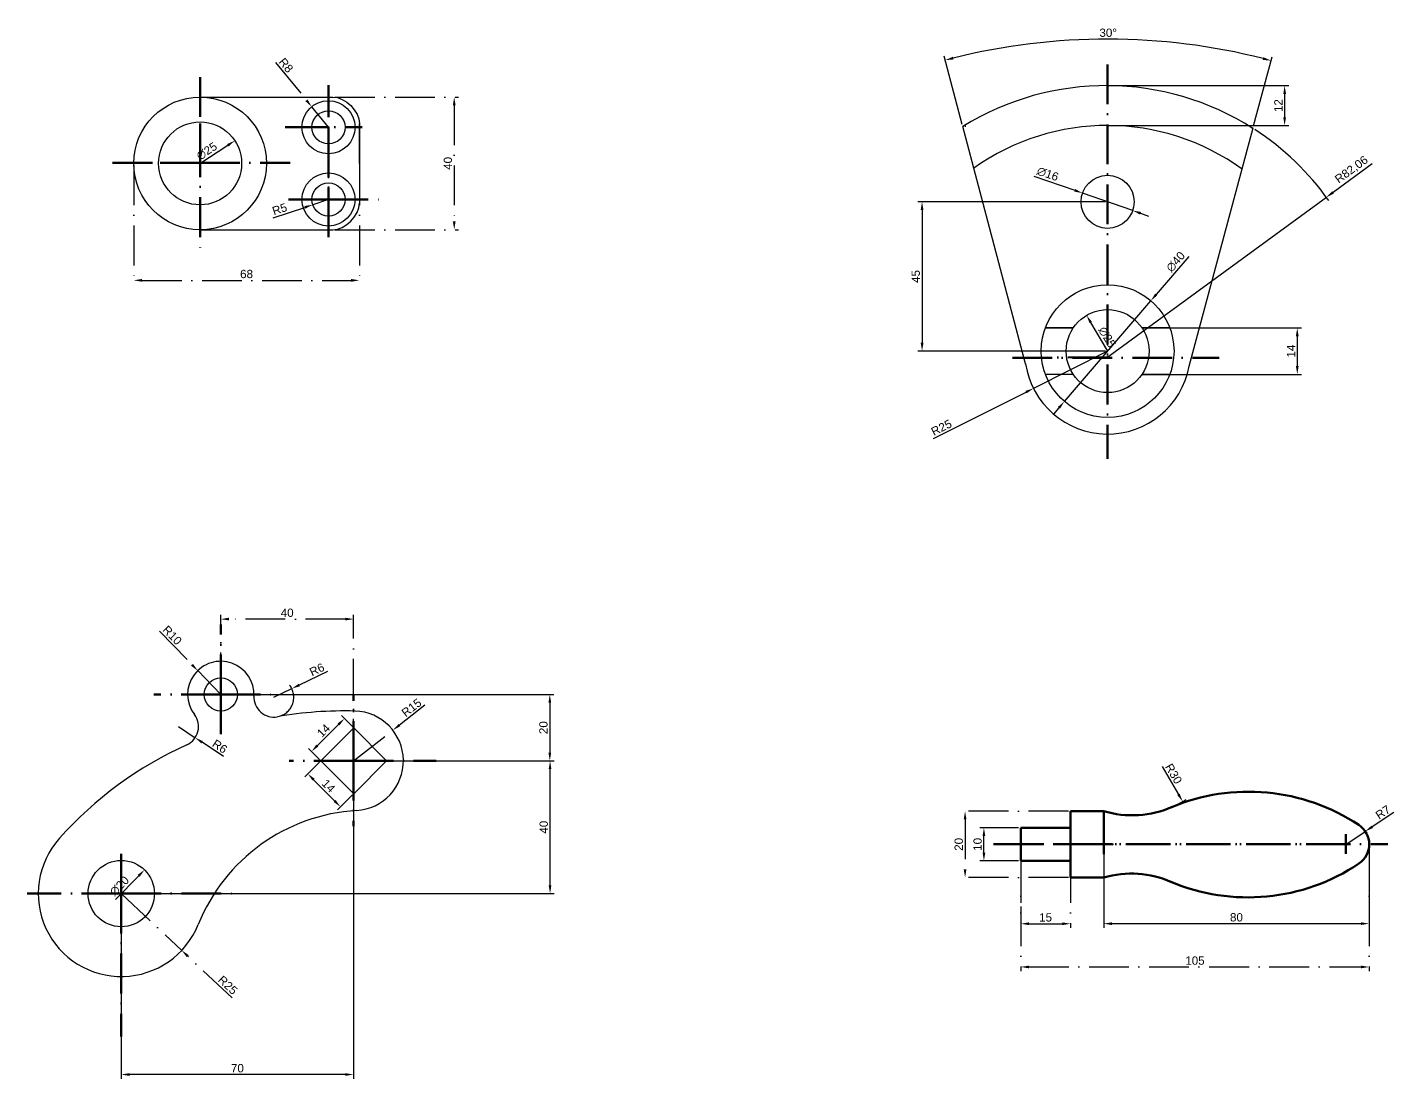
# Model space of a CAD drawing. Header units: millimetres. Extents: x 0 to 2925, y 0 to 4203.
# Drawn here: x 2513.4 to 2925.1, y 3886 to 4202.8 of the extents above; entities that cross this region are included whole.
import ezdxf

# ---------------------------------------------------------------- set-up
doc = ezdxf.new("R2010")
doc.units = ezdxf.units.MM
doc.linetypes.add('ACAD_ISO10W100', pattern=[18, 12, -3, 0, -3])
doc.styles.get("Standard").update_dxf_attribs({"font": 'arial.ttf'})
doc.dimstyles.new('ISO-25', dxfattribs={"dimtxt": 2.5, "dimasz": 2.5, "dimexe": 1.25, "dimexo": 0.625, "dimtad": 1, "dimtxsty": 'Standard', "dimcen": 2.5, "dimadec": 0, "dimazin": 0, "dimtfac": 1, "dimtmove": 0, "dimatfit": 3, "dimfxl": 1, "dimarcsym": 0})

# ---------------------------------------------------------------- blocks, each defined once
blk = doc.blocks.new('*D20')
at = {"color": 0, "lineweight": -2, "transparency": 16777216}
for p, q in [((2795.09, 4173.49), (2789.63, 4194.13)), ((2882.86, 4173.09), (2888.46, 4193.97))]:
    blk.add_line(p, q, dxfattribs=at)
blk.add_arc((2838.76, 4008.52), 190.75, 75.7482, 104.0767, dxfattribs=at)
at = {"color": 0, "lineweight": 100, "transparency": 16777216}
for points in [[(2792.47, 4193.14), (2792.26, 4193.95), (2789.95, 4192.92)], [(2885.82, 4193.8), (2885.61, 4193), (2888.14, 4192.77)]]:
    blk.add_solid(points, dxfattribs=at)
at = {"layer": 'Defpoints', "color": 0, "lineweight": 100, "transparency": 16777216}
for p in [(2855.58, 4198.53), (2795.25, 4172.89), (2882.7, 4172.48), (2814.17, 4101.4), (2863.46, 4100.68)]:
    blk.add_point(p, dxfattribs=at)
at = {"color": 0, "transparency": 16777216, "insert": (2839.05, 4201.17), "char_height": 2.5, "attachment_point": 5, "rotation": 359.9124}
blk.add_mtext('30°', dxfattribs=at)
blk = doc.blocks.new('*D22')
at = {"color": 0, "lineweight": -2, "transparency": 16777216}
for p, q in [((2839.16, 4185.24), (2893.46, 4185.24)), ((2892.21, 4182.74), (2892.21, 4175.73)), ((2839.2, 4173.23), (2893.46, 4173.23))]:
    blk.add_line(p, q, dxfattribs=at)
at = {"color": 0, "lineweight": 100, "transparency": 16777216}
for points in [[(2891.8, 4182.74), (2892.63, 4182.74), (2892.21, 4185.24)], [(2891.8, 4175.73), (2892.63, 4175.73), (2892.21, 4173.23)]]:
    blk.add_solid(points, dxfattribs=at)
at = {"layer": 'Defpoints', "color": 0, "lineweight": 100, "transparency": 16777216}
for p in [(2838.54, 4185.24), (2838.57, 4173.23), (2892.21, 4173.23)]:
    blk.add_point(p, dxfattribs=at)
at = {"color": 0, "transparency": 16777216, "insert": (2890.33, 4179.23), "char_height": 2.5, "attachment_point": 5, "rotation": 90}
blk.add_mtext('12', dxfattribs=at)
blk = doc.blocks.new('*D37')
at = {"color": 0, "linetype": 'ByBlock', "lineweight": -2, "transparency": 16777216}
for p, q in [((2838.88, 4105.23), (2816.54, 4094)), ((2786.43, 4078.86), (2814.31, 4092.88))]:
    blk.add_line(p, q, dxfattribs=at)
at = {"color": 0, "linetype": 'ByBlock', "lineweight": 100, "transparency": 16777216}
blk.add_solid([(2814.12, 4093.25), (2814.49, 4092.51), (2816.54, 4094)], dxfattribs=at)
at = {"layer": 'Defpoints', "color": 0, "linetype": 'ByBlock', "lineweight": 100, "transparency": 16777216}
for p in [(2838.88, 4105.23), (2816.54, 4094)]:
    blk.add_point(p, dxfattribs=at)
at = {"color": 0, "linetype": 'ByBlock', "lineweight": 100, "transparency": 16777216, "insert": (2788.81, 4082.19), "char_height": 2.5, "attachment_point": 5, "rotation": 26.6941}
blk.add_mtext('R25', dxfattribs=at)
blk = doc.blocks.new('*D38')
at = {"color": 0, "linetype": 'ByBlock', "lineweight": -2, "transparency": 16777216}
for p, q in [((2849.86, 4112.23), (2897.27, 4112.23)), ((2896.02, 4109.73), (2896.02, 4100.73)), ((2849.86, 4098.23), (2897.27, 4098.23))]:
    blk.add_line(p, q, dxfattribs=at)
at = {"color": 0, "linetype": 'ByBlock', "lineweight": 100, "transparency": 16777216}
for points in [[(2895.6, 4109.73), (2896.44, 4109.73), (2896.02, 4112.23)], [(2895.6, 4100.73), (2896.44, 4100.73), (2896.02, 4098.23)]]:
    blk.add_solid(points, dxfattribs=at)
at = {"layer": 'Defpoints', "color": 0, "linetype": 'ByBlock', "lineweight": 100, "transparency": 16777216}
for p in [(2849.23, 4112.23), (2849.23, 4098.23), (2896.02, 4098.23)]:
    blk.add_point(p, dxfattribs=at)
at = {"color": 0, "linetype": 'ByBlock', "lineweight": 100, "transparency": 16777216, "insert": (2894.14, 4105.23), "char_height": 2.5, "attachment_point": 5, "rotation": 90}
blk.add_mtext('14', dxfattribs=at)
blk = doc.blocks.new('*D39')
at = {"color": 0, "linetype": 'ByBlock', "lineweight": -2, "transparency": 16777216}
for p, q in [((2838.25, 4150.23), (2781.71, 4150.23)), ((2782.96, 4147.73), (2782.96, 4107.73)), ((2838.25, 4105.23), (2781.71, 4105.23))]:
    blk.add_line(p, q, dxfattribs=at)
at = {"color": 0, "linetype": 'ByBlock', "lineweight": 100, "transparency": 16777216}
for points in [[(2782.54, 4147.73), (2783.38, 4147.73), (2782.96, 4150.23)], [(2782.54, 4107.73), (2783.38, 4107.73), (2782.96, 4105.23)]]:
    blk.add_solid(points, dxfattribs=at)
at = {"layer": 'Defpoints', "color": 0, "linetype": 'ByBlock', "lineweight": 100, "transparency": 16777216}
for p in [(2838.88, 4150.23), (2782.96, 4105.23), (2838.88, 4105.23)]:
    blk.add_point(p, dxfattribs=at)
at = {"color": 0, "linetype": 'ByBlock', "lineweight": 100, "transparency": 16777216, "insert": (2781.07, 4127.73), "char_height": 2.5, "attachment_point": 5, "rotation": 90}
blk.add_mtext('45', dxfattribs=at)
blk = doc.blocks.new('*D40')
at = {"color": 0, "linetype": 'ByBlock', "lineweight": -2, "transparency": 16777216}
for p, q in [((2816.62, 4158), (2828.96, 4153.69)), ((2846.43, 4147.6), (2831.32, 4152.87)), ((2848.79, 4146.77), (2851.15, 4145.95))]:
    blk.add_line(p, q, dxfattribs=at)
at = {"color": 0, "linetype": 'ByBlock', "lineweight": 100, "transparency": 16777216}
for points in [[(2829.1, 4154.08), (2828.83, 4153.3), (2831.32, 4152.87)], [(2848.93, 4147.17), (2848.65, 4146.38), (2846.43, 4147.6)]]:
    blk.add_solid(points, dxfattribs=at)
at = {"layer": 'Defpoints', "color": 0, "linetype": 'ByBlock', "lineweight": 100, "transparency": 16777216}
for p in [(2831.32, 4152.87), (2846.43, 4147.6)]:
    blk.add_point(p, dxfattribs=at)
at = {"color": 0, "linetype": 'ByBlock', "lineweight": 100, "transparency": 16777216, "insert": (2820.83, 4158.61), "char_height": 2.5, "attachment_point": 5, "rotation": 340.7719}
blk.add_mtext('∅16', dxfattribs=at)
blk = doc.blocks.new('*D41')
at = {"color": 0, "linetype": 'ByBlock', "lineweight": -2, "transparency": 16777216}
blk.add_line((2838.91, 4105.17), (2833.8, 4113.85), dxfattribs=at)
at = {"color": 0, "linetype": 'ByBlock', "lineweight": 100, "transparency": 16777216}
blk.add_solid([(2834.16, 4114.06), (2833.44, 4113.64), (2832.53, 4116)], dxfattribs=at)
at = {"layer": 'Defpoints', "color": 0, "linetype": 'ByBlock', "lineweight": 100, "transparency": 16777216}
for p in [(2832.53, 4116), (2845.22, 4094.46)]:
    blk.add_point(p, dxfattribs=at)
at = {"color": 0, "linetype": 'ByBlock', "lineweight": 100, "transparency": 16777216, "insert": (2838.69, 4109.43), "char_height": 2.5, "attachment_point": 5, "rotation": 300.5168}
blk.add_mtext('∅25', dxfattribs=at)
blk = doc.blocks.new('*D42')
at = {"color": 0, "linetype": 'ByBlock', "lineweight": -2, "transparency": 16777216}
for p, q in [((2863.33, 4133.73), (2853.53, 4122.31)), ((2825.85, 4090.06), (2851.9, 4120.41)), ((2824.22, 4088.16), (2822.6, 4086.26))]:
    blk.add_line(p, q, dxfattribs=at)
at = {"color": 0, "linetype": 'ByBlock', "lineweight": 100, "transparency": 16777216}
for points in [[(2853.21, 4122.58), (2853.85, 4122.04), (2851.9, 4120.41)], [(2823.91, 4088.43), (2824.54, 4087.89), (2825.85, 4090.06)]]:
    blk.add_solid(points, dxfattribs=at)
at = {"layer": 'Defpoints', "color": 0, "linetype": 'ByBlock', "lineweight": 100, "transparency": 16777216}
for p in [(2851.9, 4120.41), (2825.85, 4090.06)]:
    blk.add_point(p, dxfattribs=at)
at = {"color": 0, "linetype": 'ByBlock', "lineweight": 100, "transparency": 16777216, "insert": (2859.38, 4132.15), "char_height": 2.5, "attachment_point": 5, "rotation": 49.3654}
blk.add_mtext('∅40', dxfattribs=at)
blk = doc.blocks.new('*D43')
at = {"color": 0, "linetype": 'ByBlock', "lineweight": -2, "transparency": 16777216}
for p, q in [((2918.57, 4161.68), (2906.8, 4153.08)), ((2838.54, 4103.17), (2904.79, 4151.6))]:
    blk.add_line(p, q, dxfattribs=at)
blk.add_arc((2838.54, 4103.17), 82.06, 35.2925, 57.0304, dxfattribs=at)
at = {"color": 0, "linetype": 'ByBlock', "lineweight": 100, "transparency": 16777216}
blk.add_solid([(2906.56, 4153.41), (2907.05, 4152.74), (2904.79, 4151.6)], dxfattribs=at)
at = {"layer": 'Defpoints', "color": 0, "linetype": 'ByBlock', "lineweight": 100, "transparency": 16777216}
for p in [(2904.79, 4151.6), (2838.54, 4103.17)]:
    blk.add_point(p, dxfattribs=at)
at = {"color": 0, "linetype": 'ByBlock', "lineweight": 100, "transparency": 16777216, "insert": (2912.44, 4159.83), "char_height": 2.5, "attachment_point": 5, "rotation": 36.1652}
blk.add_mtext('R82,06', dxfattribs=at)
blk = doc.blocks.new('*D44')
at = {"color": 0, "linetype": 'ACAD_ISO10W100', "lineweight": -2, "transparency": 16777216}
for p, q in [((2588.16, 4192.22), (2597.46, 4180.82)), ((2604.1, 4172.69), (2599.04, 4178.89))]:
    blk.add_line(p, q, dxfattribs=at)
at = {"color": 0, "linetype": 'ACAD_ISO10W100', "lineweight": 100, "transparency": 16777216}
blk.add_solid([(2597.78, 4181.09), (2597.14, 4180.56), (2599.04, 4178.89)], dxfattribs=at)
at = {"layer": 'Defpoints', "color": 0, "linetype": 'ACAD_ISO10W100', "lineweight": 100, "transparency": 16777216}
for p in [(2599.04, 4178.89), (2604.1, 4172.69)]:
    blk.add_point(p, dxfattribs=at)
at = {"color": 0, "linetype": 'ACAD_ISO10W100', "lineweight": 100, "transparency": 16777216, "insert": (2591.3, 4191.37), "char_height": 2.5, "attachment_point": 5, "rotation": 309.2216}
blk.add_mtext('R8', dxfattribs=at)
blk = doc.blocks.new('*D45')
at = {"color": 0, "linetype": 'ACAD_ISO10W100', "lineweight": -2, "transparency": 16777216}
for p, q in [((2604.1, 4150.93), (2599.36, 4149.35)), ((2587.48, 4145.4), (2596.98, 4148.56))]:
    blk.add_line(p, q, dxfattribs=at)
at = {"color": 0, "linetype": 'ACAD_ISO10W100', "lineweight": 100, "transparency": 16777216}
blk.add_solid([(2596.85, 4148.96), (2597.12, 4148.17), (2599.36, 4149.35)], dxfattribs=at)
at = {"layer": 'Defpoints', "color": 0, "linetype": 'ACAD_ISO10W100', "lineweight": 100, "transparency": 16777216}
for p in [(2604.1, 4150.93), (2599.36, 4149.35)]:
    blk.add_point(p, dxfattribs=at)
at = {"color": 0, "linetype": 'ACAD_ISO10W100', "lineweight": 100, "transparency": 16777216, "insert": (2589.39, 4148.03), "char_height": 2.5, "attachment_point": 5, "rotation": 18.4137}
blk.add_mtext('R5', dxfattribs=at)
blk = doc.blocks.new('*D46')
at = {"color": 0, "linetype": 'ACAD_ISO10W100', "lineweight": -2, "transparency": 16777216}
for p, q in [((2606.05, 4181.81), (2643.24, 4181.81)), ((2641.99, 4179.31), (2641.99, 4144.31)), ((2606.05, 4141.81), (2643.24, 4141.81))]:
    blk.add_line(p, q, dxfattribs=at)
at = {"color": 0, "linetype": 'ACAD_ISO10W100', "lineweight": 100, "transparency": 16777216}
for points in [[(2641.57, 4179.31), (2642.41, 4179.31), (2641.99, 4181.81)], [(2641.57, 4144.31), (2642.41, 4144.31), (2641.99, 4141.81)]]:
    blk.add_solid(points, dxfattribs=at)
at = {"layer": 'Defpoints', "color": 0, "linetype": 'ACAD_ISO10W100', "lineweight": 100, "transparency": 16777216}
for p in [(2605.42, 4181.81), (2605.42, 4141.81), (2641.99, 4141.81)]:
    blk.add_point(p, dxfattribs=at)
at = {"color": 0, "linetype": 'ACAD_ISO10W100', "lineweight": 100, "transparency": 16777216, "insert": (2640.09, 4161.81), "char_height": 2.5, "attachment_point": 5, "rotation": 90}
blk.add_mtext('40', dxfattribs=at)
blk = doc.blocks.new('*D47')
at = {"color": 0, "linetype": 'ACAD_ISO10W100', "lineweight": -2, "transparency": 16777216}
for p, q in [((2545.42, 4161.18), (2545.42, 4125.31)), ((2613.42, 4161.18), (2613.42, 4125.31)), ((2547.92, 4126.56), (2610.92, 4126.56))]:
    blk.add_line(p, q, dxfattribs=at)
at = {"color": 0, "linetype": 'ACAD_ISO10W100', "lineweight": 100, "transparency": 16777216}
for points in [[(2547.92, 4126.98), (2547.92, 4126.14), (2545.42, 4126.56)], [(2610.92, 4126.98), (2610.92, 4126.14), (2613.42, 4126.56)]]:
    blk.add_solid(points, dxfattribs=at)
at = {"layer": 'Defpoints', "color": 0, "linetype": 'ACAD_ISO10W100', "lineweight": 100, "transparency": 16777216}
for p in [(2545.42, 4161.81), (2613.42, 4161.81), (2613.42, 4126.56)]:
    blk.add_point(p, dxfattribs=at)
at = {"color": 0, "linetype": 'ACAD_ISO10W100', "lineweight": 100, "transparency": 16777216, "insert": (2579.42, 4128.46), "char_height": 2.5, "attachment_point": 5}
blk.add_mtext('68', dxfattribs=at)
blk = doc.blocks.new('*D48')
at = {"color": 0, "linetype": 'ACAD_ISO10W100', "lineweight": -2, "transparency": 16777216}
blk.add_line((2565.36, 4161.77), (2573.79, 4167.28), dxfattribs=at)
at = {"color": 0, "linetype": 'ACAD_ISO10W100', "lineweight": 100, "transparency": 16777216}
blk.add_solid([(2573.56, 4167.63), (2574.02, 4166.93), (2575.88, 4168.65)], dxfattribs=at)
at = {"layer": 'Defpoints', "color": 0, "linetype": 'ACAD_ISO10W100', "lineweight": 100, "transparency": 16777216}
for p in [(2575.88, 4168.65), (2554.96, 4154.97)]:
    blk.add_point(p, dxfattribs=at)
at = {"color": 0, "linetype": 'ACAD_ISO10W100', "lineweight": 100, "transparency": 16777216, "insert": (2567.45, 4165.49), "char_height": 2.5, "attachment_point": 5, "rotation": 33.1816}
blk.add_mtext('∅25', dxfattribs=at)
blk = doc.blocks.new('*D49')
at = {"color": 0, "linetype": 'ACAD_ISO10W100', "lineweight": -2, "transparency": 16777216}
for p, q in [((2553.14, 4020.86), (2562.96, 4010.72)), ((2571.66, 4001.75), (2564.7, 4008.93))]:
    blk.add_line(p, q, dxfattribs=at)
at = {"color": 0, "linetype": 'ACAD_ISO10W100', "lineweight": 100, "transparency": 16777216}
blk.add_solid([(2563.26, 4011.01), (2562.67, 4010.43), (2564.7, 4008.93)], dxfattribs=at)
at = {"layer": 'Defpoints', "color": 0, "linetype": 'ACAD_ISO10W100', "lineweight": 100, "transparency": 16777216}
for p in [(2564.7, 4008.93), (2571.66, 4001.75)]:
    blk.add_point(p, dxfattribs=at)
at = {"color": 0, "linetype": 'ACAD_ISO10W100', "lineweight": 100, "transparency": 16777216, "insert": (2557.02, 4019.59), "char_height": 2.5, "attachment_point": 5, "rotation": 314.1061}
blk.add_mtext('R10', dxfattribs=at)
blk = doc.blocks.new('*D50')
at = {"color": 0, "linetype": 'ACAD_ISO10W100', "lineweight": -2, "transparency": 16777216}
for p, q in [((2541.66, 3941.75), (2559.87, 3924.62)), ((2575.11, 3910.28), (2561.69, 3922.9))]:
    blk.add_line(p, q, dxfattribs=at)
at = {"color": 0, "linetype": 'ACAD_ISO10W100', "lineweight": 100, "transparency": 16777216}
blk.add_solid([(2561.98, 3923.21), (2561.41, 3922.6), (2559.87, 3924.62)], dxfattribs=at)
at = {"layer": 'Defpoints', "color": 0, "linetype": 'ACAD_ISO10W100', "lineweight": 100, "transparency": 16777216}
for p in [(2541.66, 3941.75), (2559.87, 3924.62)]:
    blk.add_point(p, dxfattribs=at)
at = {"color": 0, "linetype": 'ACAD_ISO10W100', "lineweight": 100, "transparency": 16777216, "insert": (2573.77, 3914.15), "char_height": 2.5, "attachment_point": 5, "rotation": 316.7432}
blk.add_mtext('R25', dxfattribs=at)
blk = doc.blocks.new('*D51')
at = {"color": 0, "linetype": 'ACAD_ISO10W100', "lineweight": -2, "transparency": 16777216}
for p, q in [((2633.15, 3998.49), (2625.47, 3992.51)), ((2611.66, 3981.75), (2623.5, 3990.97))]:
    blk.add_line(p, q, dxfattribs=at)
at = {"color": 0, "linetype": 'ACAD_ISO10W100', "lineweight": 100, "transparency": 16777216}
blk.add_solid([(2625.21, 3992.83), (2625.72, 3992.18), (2623.5, 3990.97)], dxfattribs=at)
at = {"layer": 'Defpoints', "color": 0, "linetype": 'ACAD_ISO10W100', "lineweight": 100, "transparency": 16777216}
for p in [(2623.5, 3990.97), (2611.66, 3981.75)]:
    blk.add_point(p, dxfattribs=at)
at = {"color": 0, "linetype": 'ACAD_ISO10W100', "lineweight": 100, "transparency": 16777216, "insert": (2629.13, 3997.77), "char_height": 2.5, "attachment_point": 5, "rotation": 37.9326}
blk.add_mtext('R15', dxfattribs=at)
blk = doc.blocks.new('*D52')
at = {"color": 0, "linetype": 'ACAD_ISO10W100', "lineweight": -2, "transparency": 16777216}
for p, q in [((2558.94, 3992.05), (2563.94, 3988.72)), ((2572.5, 3983.03), (2566.02, 3987.34))]:
    blk.add_line(p, q, dxfattribs=at)
at = {"color": 0, "linetype": 'ACAD_ISO10W100', "lineweight": 100, "transparency": 16777216}
blk.add_solid([(2566.25, 3987.69), (2565.79, 3986.99), (2563.94, 3988.72)], dxfattribs=at)
at = {"layer": 'Defpoints', "color": 0, "linetype": 'ACAD_ISO10W100', "lineweight": 100, "transparency": 16777216}
for p in [(2558.94, 3992.05), (2563.94, 3988.72)]:
    blk.add_point(p, dxfattribs=at)
at = {"color": 0, "linetype": 'ACAD_ISO10W100', "lineweight": 100, "transparency": 16777216, "insert": (2571.35, 3986.07), "char_height": 2.5, "attachment_point": 5, "rotation": 326.3655}
blk.add_mtext('R6', dxfattribs=at)
blk = doc.blocks.new('*D53')
at = {"color": 0, "linetype": 'ACAD_ISO10W100', "lineweight": -2, "transparency": 16777216}
for p, q in [((2603.83, 4008.68), (2595.31, 4004.6)), ((2587.64, 4000.93), (2593.06, 4003.52))]:
    blk.add_line(p, q, dxfattribs=at)
blk.add_arc((2587.64, 4000.93), 6, 286.0302, 37.5104, dxfattribs=at)
at = {"color": 0, "linetype": 'ACAD_ISO10W100', "lineweight": 100, "transparency": 16777216}
blk.add_solid([(2595.13, 4004.97), (2595.49, 4004.22), (2593.06, 4003.52)], dxfattribs=at)
at = {"layer": 'Defpoints', "color": 0, "linetype": 'ACAD_ISO10W100', "lineweight": 100, "transparency": 16777216}
for p in [(2593.06, 4003.52), (2587.64, 4000.93)]:
    blk.add_point(p, dxfattribs=at)
at = {"color": 0, "linetype": 'ACAD_ISO10W100', "lineweight": 100, "transparency": 16777216, "insert": (2600.63, 4009.25), "char_height": 2.5, "attachment_point": 5, "rotation": 25.5737}
blk.add_mtext('R6', dxfattribs=at)
blk = doc.blocks.new('*D54')
at = {"color": 0, "linetype": 'ACAD_ISO10W100', "lineweight": -2, "transparency": 16777216}
for p, q in [((2601.44, 3981.37), (2596.98, 3976.96)), ((2599.63, 3976.06), (2605.96, 3969.66)), ((2611.28, 3971.41), (2606.82, 3967.01))]:
    blk.add_line(p, q, dxfattribs=at)
at = {"color": 0, "linetype": 'ACAD_ISO10W100', "lineweight": 100, "transparency": 16777216}
for points in [[(2599.93, 3976.36), (2599.33, 3975.77), (2597.87, 3977.84)], [(2606.25, 3969.96), (2605.66, 3969.37), (2607.71, 3967.88)]]:
    blk.add_solid(points, dxfattribs=at)
at = {"layer": 'Defpoints', "color": 0, "linetype": 'ACAD_ISO10W100', "lineweight": 100, "transparency": 16777216}
for p in [(2601.88, 3981.81), (2611.73, 3971.85), (2607.71, 3967.88)]:
    blk.add_point(p, dxfattribs=at)
at = {"color": 0, "linetype": 'ACAD_ISO10W100', "lineweight": 100, "transparency": 16777216, "insert": (2604.13, 3974.19), "char_height": 2.5, "attachment_point": 5, "rotation": 314.6638}
blk.add_mtext('14', dxfattribs=at)
blk = doc.blocks.new('*D55')
at = {"color": 0, "linetype": 'ACAD_ISO10W100', "lineweight": -2, "transparency": 16777216}
for p, q in [((2611.29, 3992.09), (2608.01, 3995.37)), ((2600.76, 3986.35), (2607.12, 3992.72)), ((2601.39, 3982.19), (2598.11, 3985.47))]:
    blk.add_line(p, q, dxfattribs=at)
at = {"color": 0, "linetype": 'ACAD_ISO10W100', "lineweight": 100, "transparency": 16777216}
for points in [[(2606.83, 3993.01), (2607.42, 3992.42), (2608.89, 3994.48)], [(2600.46, 3986.65), (2601.05, 3986.06), (2598.99, 3984.58)]]:
    blk.add_solid(points, dxfattribs=at)
at = {"layer": 'Defpoints', "color": 0, "linetype": 'ACAD_ISO10W100', "lineweight": 100, "transparency": 16777216}
for p in [(2608.89, 3994.48), (2611.73, 3991.65), (2601.83, 3981.75)]:
    blk.add_point(p, dxfattribs=at)
at = {"color": 0, "linetype": 'ACAD_ISO10W100', "lineweight": 100, "transparency": 16777216, "insert": (2602.61, 3990.86), "char_height": 2.5, "attachment_point": 5, "rotation": 45}
blk.add_mtext('14', dxfattribs=at)
blk = doc.blocks.new('*D56')
at = {"color": 0, "linetype": 'ACAD_ISO10W100', "lineweight": -2, "transparency": 16777216}
for p, q in [((2571.66, 4002.37), (2571.66, 4025.71)), ((2609.16, 4024.46), (2574.16, 4024.46)), ((2611.66, 3982.37), (2611.66, 4025.71))]:
    blk.add_line(p, q, dxfattribs=at)
at = {"color": 0, "linetype": 'ACAD_ISO10W100', "lineweight": 100, "transparency": 16777216}
for points in [[(2574.16, 4024.88), (2574.16, 4024.05), (2571.66, 4024.46)], [(2609.16, 4024.88), (2609.16, 4024.05), (2611.66, 4024.46)]]:
    blk.add_solid(points, dxfattribs=at)
at = {"layer": 'Defpoints', "color": 0, "linetype": 'ACAD_ISO10W100', "lineweight": 100, "transparency": 16777216}
for p in [(2571.66, 4024.46), (2571.66, 4001.75), (2611.66, 3981.75)]:
    blk.add_point(p, dxfattribs=at)
at = {"color": 0, "linetype": 'ACAD_ISO10W100', "lineweight": 100, "transparency": 16777216, "insert": (2591.66, 4026.36), "char_height": 2.5, "attachment_point": 5}
blk.add_mtext('40', dxfattribs=at)
blk = doc.blocks.new('*D57')
at = {"color": 0, "linetype": 'ByBlock', "lineweight": -2, "transparency": 16777216}
for p, q in [((2611.66, 3981.12), (2611.66, 3885.96)), ((2541.66, 3941.12), (2541.66, 3885.96)), ((2609.16, 3887.21), (2544.16, 3887.21))]:
    blk.add_line(p, q, dxfattribs=at)
at = {"color": 0, "linetype": 'ByBlock', "lineweight": 100, "transparency": 16777216}
for points in [[(2544.16, 3887.62), (2544.16, 3886.79), (2541.66, 3887.21)], [(2609.16, 3887.62), (2609.16, 3886.79), (2611.66, 3887.21)]]:
    blk.add_solid(points, dxfattribs=at)
at = {"layer": 'Defpoints', "color": 0, "linetype": 'ByBlock', "lineweight": 100, "transparency": 16777216}
for p in [(2611.66, 3981.75), (2541.66, 3941.75), (2541.66, 3887.21)]:
    blk.add_point(p, dxfattribs=at)
at = {"color": 0, "linetype": 'ByBlock', "lineweight": 100, "transparency": 16777216, "insert": (2576.66, 3889.11), "char_height": 2.5, "attachment_point": 5}
blk.add_mtext('70', dxfattribs=at)
blk = doc.blocks.new('*D58')
at = {"color": 0, "linetype": 'ByBlock', "lineweight": -2, "transparency": 16777216}
for p, q in [((2612.29, 3981.75), (2672.12, 3981.75)), ((2670.87, 3944.25), (2670.87, 3979.25)), ((2542.29, 3941.75), (2672.12, 3941.75))]:
    blk.add_line(p, q, dxfattribs=at)
at = {"color": 0, "linetype": 'ByBlock', "lineweight": 100, "transparency": 16777216}
for points in [[(2670.45, 3979.25), (2671.28, 3979.25), (2670.87, 3981.75)], [(2670.45, 3944.25), (2671.28, 3944.25), (2670.87, 3941.75)]]:
    blk.add_solid(points, dxfattribs=at)
at = {"layer": 'Defpoints', "color": 0, "linetype": 'ByBlock', "lineweight": 100, "transparency": 16777216}
for p in [(2611.66, 3981.75), (2670.87, 3981.75), (2541.66, 3941.75)]:
    blk.add_point(p, dxfattribs=at)
at = {"color": 0, "linetype": 'ByBlock', "lineweight": 100, "transparency": 16777216, "insert": (2668.97, 3961.75), "char_height": 2.5, "attachment_point": 5, "rotation": 90}
blk.add_mtext('40', dxfattribs=at)
blk = doc.blocks.new('*D59')
at = {"color": 0, "linetype": 'ByBlock', "lineweight": -2, "transparency": 16777216}
for p, q in [((2572.29, 4001.75), (2672.04, 4001.75)), ((2670.79, 3999.25), (2670.79, 3984.25)), ((2612.29, 3981.75), (2672.04, 3981.75))]:
    blk.add_line(p, q, dxfattribs=at)
at = {"color": 0, "linetype": 'ByBlock', "lineweight": 100, "transparency": 16777216}
for points in [[(2670.37, 3999.25), (2671.2, 3999.25), (2670.79, 4001.75)], [(2670.37, 3984.25), (2671.2, 3984.25), (2670.79, 3981.75)]]:
    blk.add_solid(points, dxfattribs=at)
at = {"layer": 'Defpoints', "color": 0, "linetype": 'ByBlock', "lineweight": 100, "transparency": 16777216}
for p in [(2571.66, 4001.75), (2611.66, 3981.75), (2670.79, 3981.75)]:
    blk.add_point(p, dxfattribs=at)
at = {"color": 0, "linetype": 'ByBlock', "lineweight": 100, "transparency": 16777216, "insert": (2668.88, 3991.75), "char_height": 2.5, "attachment_point": 5, "rotation": 90}
blk.add_mtext('20', dxfattribs=at)
blk = doc.blocks.new('*D62')
at = {"color": 0, "linetype": 'ByBlock', "lineweight": -2, "transparency": 16777216}
blk.add_line((2539.89, 3939.93), (2546.91, 3947.11), dxfattribs=at)
at = {"color": 0, "linetype": 'ByBlock', "lineweight": 100, "transparency": 16777216}
blk.add_solid([(2546.62, 3947.4), (2547.21, 3946.81), (2548.66, 3948.89)], dxfattribs=at)
at = {"layer": 'Defpoints', "color": 0, "linetype": 'ByBlock', "lineweight": 100, "transparency": 16777216}
for p in [(2548.66, 3948.89), (2534.67, 3934.6)]:
    blk.add_point(p, dxfattribs=at)
at = {"color": 0, "linetype": 'ByBlock', "lineweight": 100, "transparency": 16777216, "insert": (2541.12, 3944), "char_height": 2.5, "attachment_point": 5, "rotation": 45.5941}
blk.add_mtext('∅20', dxfattribs=at)
blk = doc.blocks.new('*D63')
at = {"color": 0, "linetype": 'ACAD_ISO10W100', "lineweight": -2, "transparency": 16777216}
for p, q in [((2812.07, 3961.58), (2800.35, 3961.58)), ((2801.6, 3954.08), (2801.6, 3959.08)), ((2812.07, 3951.58), (2800.35, 3951.58))]:
    blk.add_line(p, q, dxfattribs=at)
at = {"color": 0, "linetype": 'ACAD_ISO10W100', "lineweight": 100, "transparency": 16777216}
for points in [[(2801.19, 3959.08), (2802.02, 3959.08), (2801.6, 3961.58)], [(2801.19, 3954.08), (2802.02, 3954.08), (2801.6, 3951.58)]]:
    blk.add_solid(points, dxfattribs=at)
at = {"layer": 'Defpoints', "color": 0, "linetype": 'ACAD_ISO10W100', "lineweight": 100, "transparency": 16777216}
for p in [(2801.6, 3961.58), (2812.69, 3961.58), (2812.69, 3951.58)]:
    blk.add_point(p, dxfattribs=at)
at = {"color": 0, "linetype": 'ACAD_ISO10W100', "lineweight": 100, "transparency": 16777216, "insert": (2799.7, 3956.58), "char_height": 2.5, "attachment_point": 5, "rotation": 90}
blk.add_mtext('10', dxfattribs=at)
blk = doc.blocks.new('*D64')
at = {"color": 0, "linetype": 'ACAD_ISO10W100', "lineweight": -2, "transparency": 16777216}
for p, q in [((2827.07, 3966.58), (2794.68, 3966.58)), ((2795.93, 3964.08), (2795.93, 3949.08)), ((2827.07, 3946.58), (2794.68, 3946.58))]:
    blk.add_line(p, q, dxfattribs=at)
at = {"color": 0, "linetype": 'ACAD_ISO10W100', "lineweight": 100, "transparency": 16777216}
for points in [[(2795.51, 3964.08), (2796.34, 3964.08), (2795.93, 3966.58)], [(2795.51, 3949.08), (2796.34, 3949.08), (2795.93, 3946.58)]]:
    blk.add_solid(points, dxfattribs=at)
at = {"layer": 'Defpoints', "color": 0, "linetype": 'ACAD_ISO10W100', "lineweight": 100, "transparency": 16777216}
for p in [(2827.69, 3966.58), (2795.93, 3946.58), (2827.69, 3946.58)]:
    blk.add_point(p, dxfattribs=at)
at = {"color": 0, "linetype": 'ACAD_ISO10W100', "lineweight": 100, "transparency": 16777216, "insert": (2794.02, 3956.58), "char_height": 2.5, "attachment_point": 5, "rotation": 90}
blk.add_mtext('20', dxfattribs=at)
blk = doc.blocks.new('*D65')
at = {"color": 0, "linetype": 'ACAD_ISO10W100', "lineweight": -2, "transparency": 16777216}
for p, q in [((2812.69, 3950.96), (2812.69, 3931.4)), ((2827.69, 3950.96), (2827.69, 3931.4)), ((2815.19, 3932.65), (2825.19, 3932.65))]:
    blk.add_line(p, q, dxfattribs=at)
at = {"color": 0, "linetype": 'ACAD_ISO10W100', "lineweight": 100, "transparency": 16777216}
for points in [[(2815.19, 3933.07), (2815.19, 3932.23), (2812.69, 3932.65)], [(2825.19, 3933.07), (2825.19, 3932.23), (2827.69, 3932.65)]]:
    blk.add_solid(points, dxfattribs=at)
at = {"layer": 'Defpoints', "color": 0, "linetype": 'ACAD_ISO10W100', "lineweight": 100, "transparency": 16777216}
for p in [(2812.69, 3951.58), (2827.69, 3951.58), (2827.69, 3932.65)]:
    blk.add_point(p, dxfattribs=at)
at = {"color": 0, "linetype": 'ACAD_ISO10W100', "lineweight": 100, "transparency": 16777216, "insert": (2820.19, 3934.55), "char_height": 2.5, "attachment_point": 5}
blk.add_mtext('15', dxfattribs=at)
blk = doc.blocks.new('*D66')
at = {"color": 0, "linetype": 'ByBlock', "lineweight": -2, "transparency": 16777216}
for p, q in [((2837.69, 3959.48), (2837.69, 3931.43)), ((2917.69, 3955.96), (2917.69, 3931.43)), ((2840.19, 3932.68), (2915.19, 3932.68))]:
    blk.add_line(p, q, dxfattribs=at)
at = {"color": 0, "linetype": 'ByBlock', "lineweight": 100, "transparency": 16777216}
for points in [[(2840.19, 3933.1), (2840.19, 3932.26), (2837.69, 3932.68)], [(2915.19, 3933.1), (2915.19, 3932.26), (2917.69, 3932.68)]]:
    blk.add_solid(points, dxfattribs=at)
at = {"layer": 'Defpoints', "color": 0, "linetype": 'ByBlock', "lineweight": 100, "transparency": 16777216}
for p in [(2837.69, 3960.1), (2917.69, 3956.58), (2917.69, 3932.68)]:
    blk.add_point(p, dxfattribs=at)
at = {"color": 0, "linetype": 'ByBlock', "lineweight": 100, "transparency": 16777216, "insert": (2877.69, 3934.58), "char_height": 2.5, "attachment_point": 5}
blk.add_mtext('80', dxfattribs=at)
blk = doc.blocks.new('*D68')
at = {"color": 0, "linetype": 'ACAD_ISO10W100', "lineweight": -2, "transparency": 16777216}
blk.add_line((2855.29, 3980.01), (2860.22, 3971.64), dxfattribs=at)
blk.add_arc((2846.27, 3995.33), 30, 294.9816, 302.8745, dxfattribs=at)
at = {"color": 0, "linetype": 'ACAD_ISO10W100', "lineweight": 100, "transparency": 16777216}
blk.add_solid([(2860.58, 3971.85), (2859.86, 3971.42), (2861.49, 3969.48)], dxfattribs=at)
at = {"layer": 'Defpoints', "color": 0, "linetype": 'ACAD_ISO10W100', "lineweight": 100, "transparency": 16777216}
for p in [(2846.27, 3995.33), (2861.49, 3969.48)]:
    blk.add_point(p, dxfattribs=at)
at = {"color": 0, "linetype": 'ACAD_ISO10W100', "lineweight": 100, "transparency": 16777216, "insert": (2858.76, 3977.86), "char_height": 2.5, "attachment_point": 5, "rotation": 300.4871}
blk.add_mtext('R30', dxfattribs=at)
blk = doc.blocks.new('*D69')
at = {"color": 0, "linetype": 'ACAD_ISO10W100', "lineweight": -2, "transparency": 16777216}
for p, q in [((2812.69, 3955.96), (2812.69, 3918.38)), ((2917.69, 3955.96), (2917.69, 3918.38)), ((2815.19, 3919.63), (2915.19, 3919.63))]:
    blk.add_line(p, q, dxfattribs=at)
at = {"color": 0, "linetype": 'ACAD_ISO10W100', "lineweight": 100, "transparency": 16777216}
for points in [[(2815.19, 3920.04), (2815.19, 3919.21), (2812.69, 3919.63)], [(2915.19, 3920.04), (2915.19, 3919.21), (2917.69, 3919.63)]]:
    blk.add_solid(points, dxfattribs=at)
at = {"layer": 'Defpoints', "color": 0, "linetype": 'ACAD_ISO10W100', "lineweight": 100, "transparency": 16777216}
for p in [(2812.69, 3956.58), (2917.69, 3956.58), (2917.69, 3919.63)]:
    blk.add_point(p, dxfattribs=at)
at = {"color": 0, "linetype": 'ACAD_ISO10W100', "lineweight": 100, "transparency": 16777216, "insert": (2865.19, 3921.53), "char_height": 2.5, "attachment_point": 5}
blk.add_mtext('105', dxfattribs=at)
blk = doc.blocks.new('*D70')
at = {"color": 0, "linetype": 'ACAD_ISO10W100', "lineweight": -2, "transparency": 16777216}
for p, q in [((2925.07, 3966.18), (2918.6, 3961.86)), ((2910.69, 3956.58), (2916.52, 3960.47))]:
    blk.add_line(p, q, dxfattribs=at)
at = {"color": 0, "linetype": 'ACAD_ISO10W100', "lineweight": 100, "transparency": 16777216}
blk.add_solid([(2918.36, 3962.21), (2918.83, 3961.51), (2916.52, 3960.47)], dxfattribs=at)
at = {"layer": 'Defpoints', "color": 0, "linetype": 'ACAD_ISO10W100', "lineweight": 100, "transparency": 16777216}
for p in [(2910.69, 3956.58), (2916.52, 3960.47)]:
    blk.add_point(p, dxfattribs=at)
at = {"color": 0, "linetype": 'ACAD_ISO10W100', "lineweight": 100, "transparency": 16777216, "insert": (2921.83, 3966.27), "char_height": 2.5, "attachment_point": 5, "rotation": 33.7274}
blk.add_mtext('R7', dxfattribs=at)

msp = doc.modelspace()

# ---------------------------------------------------------------- linework, layer by layer
at = {"color": 242, "linetype": 'ACAD_ISO10W100', "lineweight": 100, "true_color": 0xcd2027}
for p, q in [((2838.877, 4191.652), (2838.877, 4072.726)), ((2565.423, 4161.809), (2565.423, 4187.792)), ((2565.423, 4187.792), (2565.423, 4136.063)), ((2604.1, 4139.549), (2604.1, 4185.386)), ((2604.1, 4172.688), (2591.04, 4172.688)), ((2591.04, 4172.688), (2614.271, 4172.688)), ((2604.1, 4172.688), (2604.1, 4139.549)), ((2565.423, 4161.927), (2539.063, 4161.927)), ((2539.063, 4161.927), (2565.423, 4161.927)), ((2565.423, 4161.927), (2592.603, 4161.927)), ((2585.422, 4161.927), (2592.603, 4161.927)), ((2604.1, 4150.93), (2591.273, 4150.93)), ((2604.1, 4150.93), (2620.701, 4150.93)), ((2838.877, 4103.423), (2810.173, 4103.174)), ((2810.173, 4103.174), (2872.504, 4103.174)), ((2571.665, 4001.748), (2571.665, 4022.848)), ((2611.665, 3981.748), (2611.665, 4001.877)), ((2571.665, 4001.748), (2551.458, 4001.748)), ((2571.665, 4001.748), (2571.665, 3989.646)), ((2571.665, 4001.748), (2587.644, 4001.748)), ((2611.665, 3981.748), (2592.225, 3981.748)), ((2611.665, 3981.748), (2611.665, 3962.104)), ((2611.665, 3981.748), (2636.55, 3981.748)), ((2541.665, 3941.748), (2541.665, 3956.575)), ((2804.441, 3956.585), (2837.695, 3956.585)), ((2837.695, 3956.585), (2804.441, 3956.585)), ((2910.695, 3956.585), (2827.695, 3956.585)), ((2827.695, 3956.585), (2923.349, 3956.585)), ((2910.695, 3953.715), (2910.695, 3959.599)), ((2910.695, 3956.585), (2910.695, 3958.528)), ((2910.695, 3958.528), (2910.695, 3956.585)), ((2910.695, 3956.585), (2910.695, 3953.715)), ((2541.665, 3941.748), (2513.359, 3941.748)), ((2541.665, 3941.748), (2541.665, 3898.653)), ((2541.665, 3941.748), (2575.458, 3941.748))]:
    msp.add_line(p, q, dxfattribs=at)
for p, q in [((2565.423, 4181.809), (2605.423, 4181.809)), ((2613.423, 4161.809), (2613.423, 4173.809)), ((2613.423, 4173.809), (2613.423, 4149.809)), ((2814.172, 4101.399), (2795.247, 4172.889)), ((2796.184, 4172.889), (2795.801, 4172.889)), ((2863.459, 4100.68), (2882.702, 4172.482)), ((2882.207, 4172.482), (2882.702, 4172.482)), ((2565.423, 4141.809), (2605.423, 4141.809)), ((2820.142, 4112.233), (2828.521, 4112.233)), ((2828.521, 4112.233), (2820.142, 4112.233)), ((2849.233, 4112.233), (2857.612, 4112.233)), ((2857.612, 4112.233), (2849.233, 4112.233)), ((2828.521, 4098.233), (2820.142, 4098.233)), ((2849.233, 4098.233), (2857.612, 4098.233)), ((2857.612, 4098.233), (2849.233, 4098.233)), ((2601.827, 3981.75), (2611.726, 3991.649)), ((2611.726, 3991.649), (2621.626, 3981.75)), ((2611.726, 3971.85), (2601.827, 3981.75)), ((2621.626, 3981.75), (2611.726, 3971.85))]:
    msp.add_line(p, q)
at = {"color": 0, "linetype": 'ByBlock', "lineweight": 100}
for p, q in [((2827.695, 3961.585), (2827.695, 3966.585)), ((2827.695, 3966.585), (2837.695, 3966.585)), ((2837.695, 3966.585), (2837.695, 3953.618)), ((2812.695, 3961.585), (2812.695, 3951.585)), ((2827.695, 3961.585), (2812.695, 3961.585)), ((2812.695, 3961.585), (2827.695, 3961.585)), ((2827.695, 3951.585), (2827.695, 3961.585)), ((2812.695, 3951.585), (2827.695, 3951.585)), ((2827.695, 3946.585), (2827.695, 3951.585)), ((2837.695, 3946.585), (2827.695, 3946.585))]:
    msp.add_line(p, q, dxfattribs=at)
at = {"color": 7, "linetype": 'ByBlock', "lineweight": 100, "true_color": 0xffffff}
msp.add_line((2837.695, 3956.585), (2840.384, 3956.585), dxfattribs=at)
for centre, radius in [((2565.423, 4161.809), 20), ((2604.1, 4172.688), 8), ((2604.1, 4172.688), 5), ((2565.423, 4161.809), 12.5), ((2604.1, 4150.93), 8), ((2604.1, 4150.93), 5), ((2838.877, 4150.233), 8), ((2838.877, 4105.233), 20), ((2838.877, 4105.233), 12.5), ((2571.665, 4001.748), 5), ((2541.665, 3941.748), 10)]:
    msp.add_circle(centre, radius)
for centre, radius, start, end in [((2838.536, 4103.174), 82.062, 57.46678, 121.83805), ((2838.77, 4103.91), 69.324, 54.13861, 125.45394), ((2838.877, 4105.233), 25, 188.82093, 349.50783), ((2571.665, 4001.748), 10, 357.06401, 217.32359), ((2587.644, 4000.928), 6, 177.06401, 280.06189), ((2558.941, 3992.047), 6, 294.32571, 37.32359), ((2608.784, 3881.789), 115, 88.34916, 100.06189), ((2611.665, 3981.748), 15, 273.45063, 88.34916), ((2608.784, 3881.789), 115, 114.32571, 138.22513), ((2615.878, 3911.875), 55, 93.45063, 158.0737), ((2541.665, 3941.748), 25, 138.22513, 338.0737)]:
    msp.add_arc(centre, radius, start, end)
for centre, radius, start, end in [((2881.346, 3912.453), 60, 56.37533, 112.94078), ((2910.695, 3956.585), 7, 303.86073, 56.37533), ((2881.164, 4000.596), 60, 227.18189, 227.38533), ((2881.164, 4000.596), 60, 246.99352, 303.86073)]:
    msp.add_arc(centre, radius, start, end, dxfattribs=at)
at = {"color": 0, "linetype": 'ByBlock', "lineweight": 100}
for centre, start, end in [((2846.266, 3995.334), 253.39912, 293.78791), ((2845.989, 3917.754), 66.14411, 106.05044)]:
    msp.add_arc(centre, 30, start, end, dxfattribs=at)
for points in [[(2605.423, 4181.809), (2609.194, 4181.809), (2613.423, 4177.58), (2613.423, 4173.809)], [(2605.423, 4141.809), (2609.194, 4141.809), (2613.423, 4146.038), (2613.423, 4149.809)]]:
    msp.add_open_spline(points, degree=3)

# ---------------------------------------------------------------- dimensions: what is measured, and where the dimension line sits
dim = msp.add_angular_dim_2l(base=(2855.581, 4198.526), line1=((2863.459, 4100.68), (2882.702, 4172.482)), line2=((2814.172, 4101.399), (2795.247, 4172.889)), dimstyle='ISO-25')
dim.commit()
dim.dimension.update_dxf_attribs({"geometry": '*D20', "text_midpoint": (2839.054, 4201.172)})
at = {"color": 242, "linetype": 'ACAD_ISO10W100', "lineweight": 100, "true_color": 0xcd2027}
for center, mpoint, picture, middle in [((2604.1, 4172.688), (2599.041, 4178.886), '*D44', (2589.829, 4190.172)), ((2604.1, 4150.93), (2599.356, 4149.35), '*D45', (2589.993, 4146.233)), ((2571.665, 4001.748), (2564.705, 4008.928), '*D49', (2555.653, 4018.267)), ((2587.644, 4000.928), (2593.056, 4003.518), '*D53', (2601.453, 4007.537)), ((2846.266, 3995.334), (2861.486, 3969.482), '*D68', (2857.119, 3976.9)), ((2541.665, 3941.748), (2559.872, 3924.616), '*D50', (2572.472, 3912.76))]:
    dim = msp.add_radius_dim(center=center, mpoint=mpoint, dimstyle='ISO-25', dxfattribs=at)
    dim.commit()
    dim.dimension.update_dxf_attribs({"geometry": picture, "text_midpoint": middle, "dimtype": 164})
dim = msp.add_linear_dim(base=(2892.213, 4173.234), p1=(2838.536, 4185.236), p2=(2838.571, 4173.234), angle=90, dimstyle='ISO-25')
dim.commit()
dim.dimension.update_dxf_attribs({"geometry": '*D22', "text_midpoint": (2890.332, 4179.235)})
for base, p1, p2, picture, middle in [((2641.988, 4141.809), (2605.423, 4181.809), (2605.423, 4141.809), '*D46', (2640.087, 4161.809)), ((2795.926, 3946.585), (2827.695, 3966.585), (2827.695, 3946.585), '*D64', (2794.025, 3956.585)), ((2801.603, 3961.585), (2812.695, 3951.585), (2812.695, 3961.585), '*D63', (2799.701, 3956.585))]:
    dim = msp.add_linear_dim(base=base, p1=p1, p2=p2, angle=90, dimstyle='ISO-25', dxfattribs=at)
    dim.commit()
    dim.dimension.update_dxf_attribs({"geometry": picture, "text_midpoint": middle})
at = {"color": 0, "linetype": 'ByBlock', "lineweight": 100}
dim = msp.add_radius_dim(center=(2838.536, 4103.174), mpoint=(2904.787, 4151.6), dimstyle='ISO-25', dxfattribs=at)
dim.commit()
dim.dimension.update_dxf_attribs({"geometry": '*D43', "text_midpoint": (2912.443, 4159.831)})
at = {"color": 242, "linetype": 'ACAD_ISO10W100', "lineweight": 100, "true_color": 0xcd2027}
dim = msp.add_diameter_dim_2p(p1=(2554.961, 4154.968), p2=(2575.884, 4168.65), dimstyle='ISO-25', dxfattribs=at)
dim.commit()
dim.dimension.update_dxf_attribs({"geometry": '*D48', "text_midpoint": (2568.532, 4163.842), "dimtype": 163})
for base, p1, p2, picture, middle in [((2613.423, 4126.559), (2545.423, 4161.809), (2613.423, 4161.809), '*D47', (2579.423, 4128.46)), ((2571.665, 4024.463), (2611.665, 3981.748), (2571.665, 4001.748), '*D56', (2591.665, 4026.365)), ((2917.695, 3919.628), (2812.695, 3956.585), (2917.695, 3956.585), '*D69', (2865.195, 3921.53)), ((2827.695, 3932.651), (2812.695, 3951.585), (2827.695, 3951.585), '*D65', (2820.195, 3934.553))]:
    dim = msp.add_linear_dim(base=base, p1=p1, p2=p2, dimstyle='ISO-25', dxfattribs=at)
    dim.commit()
    dim.dimension.update_dxf_attribs({"geometry": picture, "text_midpoint": middle})
at = {"color": 0, "linetype": 'ByBlock', "lineweight": 100}
for p1, p2, picture, middle in [((2846.43, 4147.598), (2831.323, 4152.868), '*D40', (2820.185, 4156.752)), ((2825.852, 4090.055), (2851.901, 4120.41), '*D42', (2860.876, 4130.869)), ((2845.224, 4094.464), (2832.529, 4116.001), '*D41', (2836.99, 4108.433))]:
    dim = msp.add_diameter_dim_2p(p1=p1, p2=p2, dimstyle='ISO-25', dxfattribs=at)
    dim.commit()
    dim.dimension.update_dxf_attribs({"geometry": picture, "text_midpoint": middle, "dimtype": 163})
dim = msp.add_linear_dim(base=(2782.961, 4105.233), p1=(2838.877, 4150.233), p2=(2838.877, 4105.233), angle=90, dimstyle='ISO-25', dxfattribs=at)
dim.commit()
dim.dimension.update_dxf_attribs({"geometry": '*D39', "text_midpoint": (2781.065, 4127.733)})
dim = msp.add_aligned_dim(p1=(2849.233, 4112.233), p2=(2849.233, 4098.233), distance=46.786, dimstyle='ISO-25', dxfattribs=at)
dim.commit()
dim.dimension.update_dxf_attribs({"geometry": '*D38', "text_midpoint": (2894.139, 4105.233)})
dim = msp.add_radius_dim(center=(2838.877, 4105.233), mpoint=(2816.541, 4094.002), dimstyle='ISO-25', dxfattribs=at)
dim.commit()
dim.dimension.update_dxf_attribs({"geometry": '*D37', "text_midpoint": (2789.666, 4080.489), "dimtype": 164})
at = {"color": 242, "linetype": 'ByBlock', "lineweight": 100, "true_color": 0xcd2027}
for base, p1, picture, middle in [((2670.786, 3981.748), (2571.665, 4001.748), '*D59', (2668.885, 3991.748)), ((2670.867, 3981.748), (2541.665, 3941.748), '*D58', (2668.966, 3961.748))]:
    dim = msp.add_linear_dim(base=base, p1=p1, p2=(2611.665, 3981.748), angle=90, dimstyle='ISO-25', dxfattribs=at)
    dim.commit()
    dim.dimension.update_dxf_attribs({"geometry": picture, "text_midpoint": middle})
at = {"color": 242, "linetype": 'ACAD_ISO10W100', "lineweight": 100, "true_color": 0xcd2027}
for center, mpoint, picture, middle in [((2611.665, 3981.748), (2623.496, 3990.969), '*D51', (2629.127, 3997.768)), ((2558.941, 3992.047), (2563.937, 3988.723), '*D52', (2571.351, 3986.075)), ((2910.695, 3956.585), (2916.517, 3960.471), '*D70', (2921.83, 3966.273))]:
    dim = msp.add_radius_dim(center=center, mpoint=mpoint, dimstyle='ISO-25', dxfattribs=at)
    dim.commit()
    dim.dimension.update_dxf_attribs({"geometry": picture, "text_midpoint": middle})
for p1, p2, distance, picture, middle in [((2601.829, 3981.748), (2611.728, 3991.647), 4.012, '*D55', (2602.612, 3990.864)), ((2601.885, 3981.808), (2611.726, 3971.85), -5.641, '*D54', (2604.131, 3974.185))]:
    dim = msp.add_aligned_dim(p1=p1, p2=p2, distance=distance, dimstyle='ISO-25', dxfattribs=at)
    dim.commit()
    dim.dimension.update_dxf_attribs({"geometry": picture, "text_midpoint": middle})
at = {"color": 242, "linetype": 'ByBlock', "lineweight": 100, "true_color": 0xcd2027}
dim = msp.add_linear_dim(base=(2541.665, 3887.207), p1=(2611.665, 3981.748), p2=(2541.665, 3941.748), dimstyle='ISO-25', dxfattribs=at)
dim.commit()
dim.dimension.update_dxf_attribs({"geometry": '*D57', "text_midpoint": (2576.665, 3889.109)})
at = {"color": 7, "linetype": 'ByBlock', "lineweight": 100, "true_color": 0xffffff}
dim = msp.add_linear_dim(base=(2917.695, 3932.68), p1=(2837.695, 3960.101), p2=(2917.695, 3956.585), dimstyle='ISO-25', dxfattribs=at)
dim.commit()
dim.dimension.update_dxf_attribs({"geometry": '*D66', "text_midpoint": (2877.695, 3934.581)})
at = {"color": 242, "linetype": 'ByBlock', "lineweight": 100, "true_color": 0xcd2027}
dim = msp.add_diameter_dim_2p(p1=(2534.667, 3934.604), p2=(2548.662, 3948.892), dimstyle='ISO-25', dxfattribs=at)
dim.commit()
dim.dimension.update_dxf_attribs({"geometry": '*D62', "text_midpoint": (2542.524, 3942.626), "dimtype": 163})

doc.saveas('drawing.dxf')
